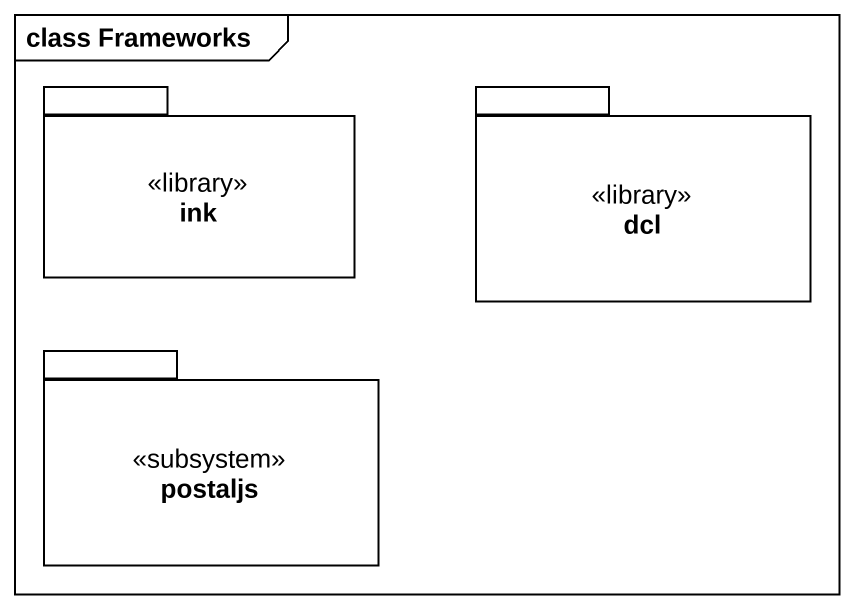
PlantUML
@startuml
mainframe class Frameworks
package ink <<library>> {
}
package dcl <<library>> {
}
package postaljs <<subsystem>> {
}
@enduml
